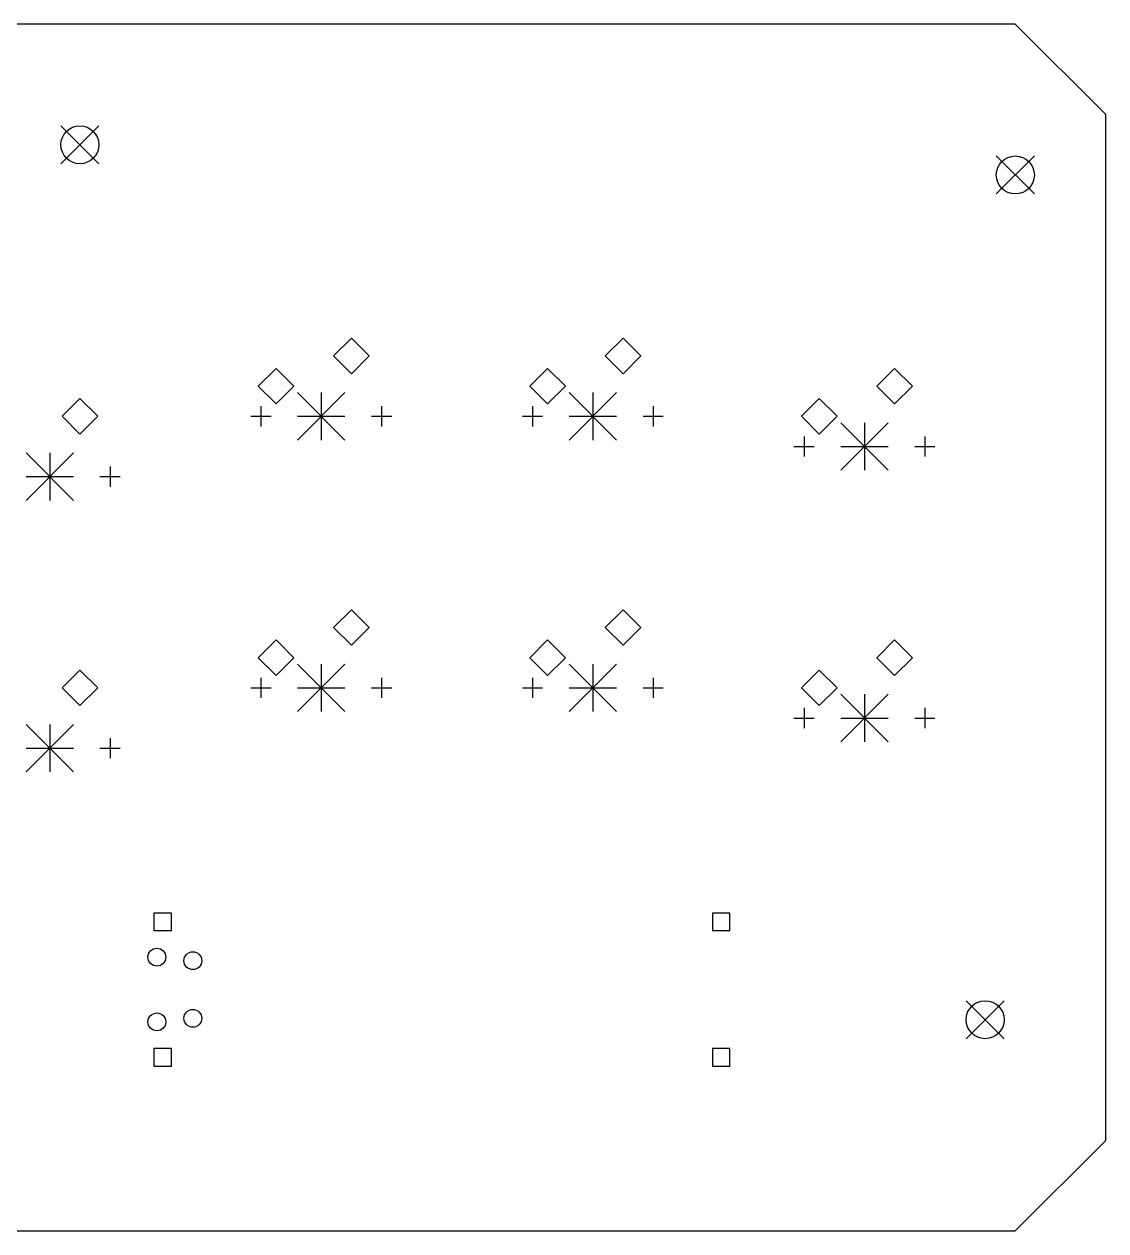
# Model space of a CAD drawing. Extents: x 77 to 254, y -163 to -33.
# Drawn here: x 162.9 to 254, y -137.2 to -35.6 of the extents above; entities that cross this region are included whole.
import ezdxf

# ---------------------------------------------------------------- set-up
doc = ezdxf.new("R2010")
doc.units = 0
doc.layers.add('BLACK', color=7, linetype='CONTINUOUS')

msp = doc.modelspace()

# ---------------------------------------------------------------- linework, layer by layer
at = {"layer": 'BLACK', "linetype": 'CONTINUOUS'}
for p, q in [((246.38, -35.56), (160.02, -35.56)), ((254, -43.18), (246.38, -35.56)), ((254, -129.54), (254, -43.18)), ((166.04, -44.12), (169.24, -47.32)), ((169.24, -44.12), (166.04, -47.32)), ((244.78, -46.66), (247.98, -49.86)), ((247.98, -46.66), (244.78, -49.86)), ((190.5, -62), (189, -63.5)), ((192, -63.5), (190.5, -62)), ((213.36, -62), (211.86, -63.5)), ((214.86, -63.5), (213.36, -62)), ((189, -63.5), (190.5, -65)), ((190.5, -65), (192, -63.5)), ((211.86, -63.5), (213.36, -65)), ((213.36, -65), (214.86, -63.5)), ((184.15, -64.54), (182.65, -66.04)), ((185.65, -66.04), (184.15, -64.54)), ((207.01, -64.54), (205.51, -66.04)), ((208.51, -66.04), (207.01, -64.54)), ((236.22, -64.54), (234.72, -66.04)), ((237.72, -66.04), (236.22, -64.54)), ((182.65, -66.04), (184.15, -67.54)), ((184.15, -67.54), (185.65, -66.04)), ((205.51, -66.04), (207.01, -67.54)), ((207.01, -67.54), (208.51, -66.04)), ((234.72, -66.04), (236.22, -67.54)), ((236.22, -67.54), (237.72, -66.04)), ((185.966, -66.5861), (189.954, -70.5739)), ((189.954, -66.5861), (185.966, -70.5739)), ((187.96, -66.5861), (187.96, -70.5739)), ((208.826, -66.5861), (212.814, -70.5739)), ((212.814, -66.5861), (208.826, -70.5739)), ((210.82, -66.5861), (210.82, -70.5739)), ((167.64, -67.08), (166.14, -68.58)), ((169.14, -68.58), (167.64, -67.08)), ((182.88, -67.7291), (182.88, -69.4309)), ((193.04, -67.7291), (193.04, -69.4309)), ((205.74, -67.7291), (205.74, -69.4309)), ((215.9, -67.7291), (215.9, -69.4309)), ((229.87, -67.08), (228.37, -68.58)), ((231.37, -68.58), (229.87, -67.08)), ((166.14, -68.58), (167.64, -70.08)), ((167.64, -70.08), (169.14, -68.58)), ((182.029, -68.58), (183.731, -68.58)), ((185.966, -68.58), (189.954, -68.58)), ((192.189, -68.58), (193.891, -68.58)), ((204.889, -68.58), (206.591, -68.58)), ((208.826, -68.58), (212.814, -68.58)), ((215.049, -68.58), (216.751, -68.58)), ((228.37, -68.58), (229.87, -70.08)), ((229.87, -70.08), (231.37, -68.58)), ((231.686, -69.1261), (235.674, -73.1139)), ((235.674, -69.1261), (231.686, -73.1139)), ((233.68, -69.1261), (233.68, -73.1139)), ((227.749, -71.12), (229.451, -71.12)), ((228.6, -70.2691), (228.6, -71.9709)), ((231.686, -71.12), (235.674, -71.12)), ((237.909, -71.12), (239.611, -71.12)), ((238.76, -70.2691), (238.76, -71.9709)), ((163.106, -71.6661), (167.094, -75.6539)), ((167.094, -71.6661), (163.106, -75.6539)), ((165.1, -71.6661), (165.1, -75.6539)), ((170.18, -72.8091), (170.18, -74.5109)), ((163.106, -73.66), (167.094, -73.66)), ((169.329, -73.66), (171.031, -73.66)), ((190.5, -84.86), (189, -86.36)), ((192, -86.36), (190.5, -84.86)), ((213.36, -84.86), (211.86, -86.36)), ((214.86, -86.36), (213.36, -84.86)), ((189, -86.36), (190.5, -87.86)), ((190.5, -87.86), (192, -86.36)), ((211.86, -86.36), (213.36, -87.86)), ((213.36, -87.86), (214.86, -86.36)), ((184.15, -87.4), (182.65, -88.9)), ((185.65, -88.9), (184.15, -87.4)), ((207.01, -87.4), (205.51, -88.9)), ((208.51, -88.9), (207.01, -87.4)), ((236.22, -87.4), (234.72, -88.9)), ((237.72, -88.9), (236.22, -87.4)), ((182.65, -88.9), (184.15, -90.4)), ((184.15, -90.4), (185.65, -88.9)), ((205.51, -88.9), (207.01, -90.4)), ((207.01, -90.4), (208.51, -88.9)), ((234.72, -88.9), (236.22, -90.4)), ((236.22, -90.4), (237.72, -88.9)), ((167.64, -89.94), (166.14, -91.44)), ((169.14, -91.44), (167.64, -89.94)), ((185.966, -89.4461), (189.954, -93.4339)), ((189.954, -89.4461), (185.966, -93.4339)), ((187.96, -89.4461), (187.96, -93.4339)), ((208.826, -89.4461), (212.814, -93.4339)), ((212.814, -89.4461), (208.826, -93.4339)), ((210.82, -89.4461), (210.82, -93.4339)), ((229.87, -89.94), (228.37, -91.44)), ((231.37, -91.44), (229.87, -89.94)), ((166.14, -91.44), (167.64, -92.94)), ((167.64, -92.94), (169.14, -91.44)), ((182.029, -91.44), (183.731, -91.44)), ((182.88, -90.5891), (182.88, -92.2909)), ((185.966, -91.44), (189.954, -91.44)), ((192.189, -91.44), (193.891, -91.44)), ((193.04, -90.5891), (193.04, -92.2909)), ((204.889, -91.44), (206.591, -91.44)), ((205.74, -90.5891), (205.74, -92.2909)), ((208.826, -91.44), (212.814, -91.44)), ((215.049, -91.44), (216.751, -91.44)), ((215.9, -90.5891), (215.9, -92.2909)), ((228.37, -91.44), (229.87, -92.94)), ((229.87, -92.94), (231.37, -91.44)), ((231.686, -91.9861), (235.674, -95.9739)), ((235.674, -91.9861), (231.686, -95.9739)), ((233.68, -91.9861), (233.68, -95.9739)), ((228.6, -93.1291), (228.6, -94.8309)), ((238.76, -93.1291), (238.76, -94.8309)), ((227.749, -93.98), (229.451, -93.98)), ((231.686, -93.98), (235.674, -93.98)), ((237.909, -93.98), (239.611, -93.98)), ((163.106, -94.5261), (167.094, -98.5139)), ((167.094, -94.5261), (163.106, -98.5139)), ((165.1, -94.5261), (165.1, -98.5139)), ((163.106, -96.52), (167.094, -96.52)), ((169.329, -96.52), (171.031, -96.52)), ((170.18, -95.6691), (170.18, -97.3709)), ((175.362, -110.398), (173.878, -110.398)), ((173.878, -110.398), (173.878, -111.882)), ((175.362, -111.882), (175.362, -110.398)), ((222.362, -110.398), (220.878, -110.398)), ((220.878, -110.398), (220.878, -111.882)), ((222.362, -111.882), (222.362, -110.398)), ((173.878, -111.882), (175.362, -111.882)), ((220.878, -111.882), (222.362, -111.882)), ((242.24, -117.78), (245.44, -120.98)), ((245.44, -117.78), (242.24, -120.98)), ((175.362, -121.798), (173.878, -121.798)), ((173.878, -121.798), (173.878, -123.282)), ((175.362, -123.282), (175.362, -121.798)), ((222.362, -121.798), (220.878, -121.798)), ((220.878, -121.798), (220.878, -123.282)), ((222.362, -123.282), (222.362, -121.798)), ((173.878, -123.282), (175.362, -123.282)), ((220.878, -123.282), (222.362, -123.282)), ((246.38, -137.16), (254, -129.54)), ((86.36, -137.16), (246.38, -137.16))]:
    msp.add_line(p, q, dxfattribs=at)
at = {"layer": 'BLACK'}
for centre, radius in [((167.64, -45.72), 1.6), ((246.38, -48.26), 1.6), ((174.12, -114.115), 0.75), ((177.15, -114.415), 0.75), ((243.84, -119.38), 1.6), ((174.12, -119.565), 0.75), ((177.15, -119.265), 0.75)]:
    msp.add_circle(centre, radius, dxfattribs=at)

doc.saveas('drawing.dxf')
